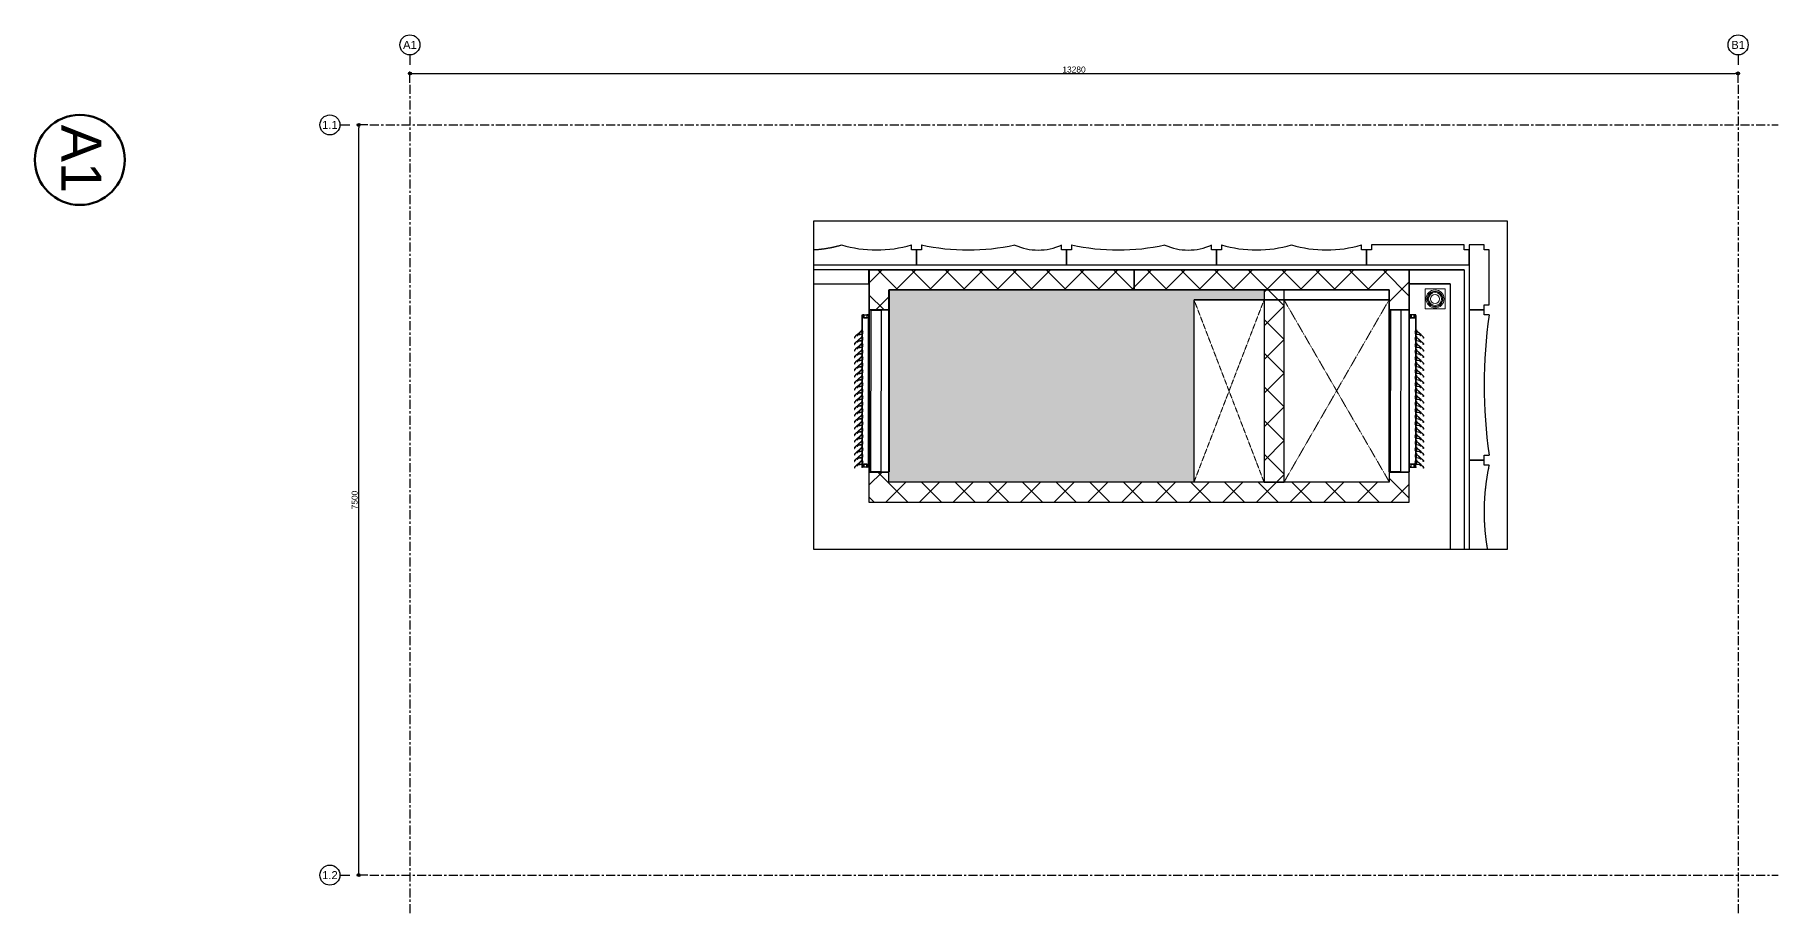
# Model space of a CAD drawing. Header units: millimetres. Extents: x -187664 to 435448, y -313239 to 299894.
# Drawn here: x 145281 to 162711, y 141242 to 150041 of the extents above; entities that cross this region are included whole.
import ezdxf
from ezdxf.enums import TextEntityAlignment as Align
from ezdxf.xclip import XClip

# ---------------------------------------------------------------- set-up
doc = ezdxf.new("R2010")
doc.units = ezdxf.units.MM
doc.header["$XCLIPFRAME"] = 0
doc.set_wipeout_variables(frame=1)
for name, pattern in [('CENTER', [2, 1.25, -0.25, 0.25, -0.25]), ('HIDDEN', [0.375, 0.25, -0.125]), ('TA_GL_000.90000', [2.475, 0.9, -0.225, 0.225, -0.225, 0.9])]:
    doc.linetypes.add(name, pattern=pattern)
for name, color, linetype in [('000 - 0_SYM_DWG_GRID-BUBBLE_MAIN_COLOR_6', 7, 'Continuous'), ('000 - 0_SYM_DWG_GRIDLINE_MAIN_COLOR_251', 7, 'Continuous'), ('000 - 0_SYM_DWG_HIDDENlINE_MAIN_COLOR_1', 7, 'Continuous'), ('000 - 0_SYM_DWG_SLOPE-SYM_TEXT_COLOR_3', 7, 'Continuous'), ('000 - CONCRETE_WALL_CUT_COLOR_3', 7, 'Continuous'), ('000 - CONCRETE_WALL_HATCH_', 7, 'Continuous'), ('000 - CONCRETE_WALL_MAIN_COLOR_1', 7, 'Continuous'), ('000 - GRID', 7, 'CENTER'), ('010 - ASPG_ACCESSORIES_MAIN_COLOR_1', 7, 'Continuous'), ('010 - ASPG_EXTR_MAIN_COLOR_2', 7, 'Continuous'), ('010 - ASPG_FASTERN_MAIN_COLOR_1', 7, 'Continuous'), ('010 - ASPG_FASTERN_SUB_COLOR_1', 7, 'Continuous'), ('010 - ASPG_FASTERN_SYMBOL_', 7, 'Continuous'), ('010 - ASPG_FRAMING_CUT_COLOR_4', 7, 'Continuous'), ('010 - ASPG_FRAMING_HATCH_', 7, 'Continuous'), ('010 - ASPG_FRAMING_MAIN_COLOR_2', 7, 'Continuous'), ('010 - ASPG_FRAMING_SUB_COLOR_2', 7, 'Continuous'), ('010 - ASPG_FRAMING_WIPEOUT_', 7, 'Continuous'), ('BOLT & SCREW', 7, 'Continuous')]:
    doc.layers.add(name, color=color, linetype=linetype)
doc.layers.add('010 - ASPG_EXTR_DEF_SUB', color=7, linetype='Continuous', plot=False)
for name, color, linetype, lineweight in [('12-GRID', 7, 'CENTER', 13), ('A-GLAZ-CURT', 7, 'Continuous', 9), ('A-GLAZ-CWMG', 7, 'Continuous', 35), ('A-WALL', 7, 'Continuous', 35), ('P-SANR-FIXT', 7, 'Continuous', 35), ('S-GRID-IDEN', 7, 'Continuous', 50), ('SCREW', 7, 'Continuous', 5)]:
    doc.layers.add(name, color=color, linetype=linetype, lineweight=lineweight)
doc.styles.add('ARIAL', font='arial.ttf')
doc.styles.add('FAMELINE_FOR_CKST', font='arial.ttf')
doc.styles.add('TA', font='', dxfattribs={"height": 4.5})
doc.styles.get('TA').set_extended_font_data('Cordia New')
doc.dimstyles.new('FAMELINE-CKST_C-C', dxfattribs={"dimtxt": 0.3, "dimasz": 0.15, "dimexe": 0.1, "dimexo": 0.1, "dimgap": 0.05, "dimtad": 1, "dimzin": 0, "dimdsep": 46, "dimtxsty": 'FAMELINE_FOR_CKST', "dimblk": 'ORIGIN', "dimblk1": 'ORIGIN', "dimblk2": 'ORIGIN', "dimsah": 1, "dimcen": 0.1, "dimdle": 0.1, "dimclrd": 7, "dimclre": 7, "dimclrt": 7, "dimadec": 0, "dimazin": 0, "dimtfac": 1, "dimtix": 1, "dimtmove": 2, "dimatfit": 3, "dimfxl": 1, "dimtolj": 1, "dimtzin": 0, "dimlwd": -1, "dimlwe": -1, "dimarcsym": 0})

# ---------------------------------------------------------------- blocks, each defined once
blk = doc.blocks.new('Rectangular Mullion - 10 x 100mm-22475256-ENT 1_ROOF LEVEL SHEET')
at = {"layer": 'A-GLAZ-CWMG', "color": 7, "lineweight": 25}
for p, q in [((-1787040, -80295), (-1787039, -78679)), ((-1787039, -78679), (-1786939, -78679)), ((-1786939, -78679), (-1786940, -80295)), ((-1786940, -80295), (-1787040, -80295))]:
    blk.add_line(p, q, dxfattribs=at)
blk = doc.blocks.new('Rectangular Mullion - 10 x 100mm-18473298-ENT 1_ROOF LEVEL SHEET')
at = {"layer": 'A-GLAZ-CWMG', "color": 7, "lineweight": 25}
for p, q in [((-1781844, -80295), (-1781843, -78675)), ((-1781843, -78675), (-1781743, -78675)), ((-1781743, -78675), (-1781744, -80295)), ((-1781744, -80295), (-1781844, -80295))]:
    blk.add_line(p, q, dxfattribs=at)
blk = doc.blocks.new('Grid - 100 Scale-586761-ENT 1_ROOF LEVEL SHEET')
at = {"layer": 'S-GRID-IDEN', "color": 7}
blk.add_circle((0, 0), 4.5, dxfattribs=at)
blk = doc.blocks.new('*U5636')
at = {"layer": '12-GRID', "color": 7, "linetype": 'CENTER'}
for p, q in [((0, -6), (0, 2)), ((-4, -2), (4, -2))]:
    blk.add_line(p, q, dxfattribs=at)
at = {"layer": 'BOLT & SCREW', "color": 7}
for p, q in [((-1, -2), (-2, -2)), ((-1, -2), (-2, -2)), ((0, -2), (-1, -2)), ((0, -2), (-1, -2)), ((0, -1), (0, 0)), ((0, -1), (0, 0)), ((0, -2), (0, -1)), ((0, -2), (0, -1)), ((0, -2), (1, -2)), ((0, -3), (0, -2)), ((0, -2), (0, -3)), ((0, -2), (1, -2)), ((0, -3), (0, -4)), ((0, -3), (0, -4)), ((1, -2), (2, -2)), ((1, -2), (2, -2))]:
    blk.add_line(p, q, dxfattribs=at)
for points in [[(-2, -2), (-1, -2, 0.414214), (0, -1), (0, 0), (0, 0), (0, -1, 0.414214), (1, -2), (2, -2), (2, -2), (1, -2, 0.414214), (0, -3), (0, -4), (0, -4), (0, -3, 0.414214), (-1, -2), (-2, -2)], [(0, -2, -0.414214), (0, -2), (1, -2), (1, -2), (0, -2, -0.414214), (0, -2), (0, -1), (0, -1), (0, -2, -0.414214), (0, -2), (-1, -2), (-1, -2), (0, -2, -0.414214), (0, -2), (0, -3), (0, -3)]]:
    blk.add_lwpolyline(points, format="xyb", close=True, dxfattribs=at)
blk.add_circle((0, -2), 3.5, dxfattribs=at)
blk = doc.blocks.new('000_ASPG_TYP_FILES_20260218-010703_FRAME_EXTR_')
at = {"layer": '010 - ASPG_FRAMING_HATCH_'}
h = blk.add_hatch(dxfattribs=at)
h.set_pattern_fill('ANSI32', scale=0.1, angle=180)
edge = h.paths.add_edge_path()
edge.add_line((2, 16), (2, 2))
edge.add_line((2, 2), (40, 2))
edge.add_arc((40, 2), 0.3, 0, 90, ccw=False)
edge.add_line((40, 2), (40, 0))
edge.add_arc((40, 0), 0.3, -90, 0, ccw=False)
edge.add_line((40, 0), (0, 0))
edge.add_arc((0, 0), 0.3, 180, 270, ccw=False)
edge.add_line((0, 0), (0, 18))
edge.add_arc((0, 18), 0.3, 90, 180, ccw=False)
edge.add_line((0, 18), (23, 18))
edge.add_arc((23, 19), 0.5, 270, 380.2095)
edge.add_arc((26, 20), 3.35, 182.0638, 200.2095, ccw=False)
edge.add_arc((24, 20), 0.76, 2.0638, 182.0638, ccw=False)
edge.add_arc((26, 20), 1.83, 182.0638, 447.9362)
edge.add_arc((26, 22), 0.76, 87.9362, 267.9362, ccw=False)
edge.add_arc((26, 20), 3.35, 69.7905, 87.9362, ccw=False)
edge.add_arc((27, 23), 0.5, 249.7905, 360)
edge.add_line((28, 23), (28, 27))
edge.add_line((28, 27), (28, 27))
edge.add_line((28, 27), (28, 28))
edge.add_line((28, 28), (28, 39))
edge.add_line((28, 39), (28, 39))
edge.add_line((28, 39), (28, 40))
edge.add_line((28, 40), (28, 43))
edge.add_arc((27, 43), 0.5, 0, 110.2095)
edge.add_arc((26, 46), 3.35, 272.0638, 290.2095, ccw=False)
edge.add_arc((26, 44), 0.76, 92.0638, 272.0638, ccw=False)
edge.add_arc((26, 46), 1.83, 272.0638, 537.9362)
edge.add_arc((24, 47), 0.76, 177.9362, 357.9362, ccw=False)
edge.add_arc((26, 46), 3.35, 159.7905, 177.9362, ccw=False)
edge.add_arc((23, 48), 0.5, 339.7905, 450)
edge.add_line((23, 48), (0, 48))
edge.add_arc((0, 49), 0.3, 180, 270, ccw=False)
edge.add_line((0, 49), (0, 60))
edge.add_arc((0, 60), 0.3, 90, 180, ccw=False)
edge.add_line((0, 60), (5, 60))
edge.add_line((5, 60), (5, 65))
edge.add_arc((5, 65), 0.3, 90, 180, ccw=False)
edge.add_line((5, 65), (30, 65))
edge.add_line((30, 65), (30, 64))
edge.add_arc((30, 64), 0.3, -90, 0, ccw=False)
edge.add_line((30, 63), (7, 63))
edge.add_arc((7, 63), 0.3, 90, 180)
edge.add_line((7, 63), (7, 58))
edge.add_line((7, 58), (2, 58))
edge.add_arc((2, 58), 0.3, 90, 180)
edge.add_line((2, 58), (2, 51))
edge.add_arc((2, 51), 0.3, 180, 270)
edge.add_line((2, 50), (30, 50))
edge.add_arc((30, 50), 0.3, 0, 90, ccw=False)
edge.add_line((30, 50), (30, 27))
edge.add_line((30, 27), (30, 16))
edge.add_arc((30, 16), 0.3, -90, 0, ccw=False)
edge.add_line((30, 16), (2, 16))
at = {"layer": '010 - ASPG_FRAMING_CUT_COLOR_4', "color": 7}
blk.add_lwpolyline([(2, 16), (2, 2), (40, 2, -0.414214), (40, 2), (40, 0, -0.414214), (40, 0), (0, 0, -0.414214), (0, 0), (0, 18, -0.414214), (0, 18), (23, 18, 0.52173), (23, 19, -0.079342), (23, 20, -1), (24, 20, 2.296346), (26, 22, -1), (26, 23, -0.079342), (27, 23, 0.52173), (28, 23), (28, 27), (28, 27), (28, 28), (28, 39), (28, 39), (28, 40), (28, 43, 0.52173), (27, 43, -0.079342), (26, 43, -1), (26, 45, 2.296346), (24, 47, -1), (23, 47, -0.079342), (23, 48, 0.52173), (23, 48), (0, 48, -0.414214), (0, 49), (0, 60, -0.414214), (0, 60), (5, 60), (5, 65, -0.414214), (5, 65), (30, 65), (30, 64, -0.414214), (30, 63), (7, 63, 0.414214), (7, 63), (7, 58), (2, 58, 0.414214), (2, 58), (2, 51, 0.414214), (2, 50), (30, 50, -0.414214), (30, 50), (30, 27), (30, 16, -0.414214), (30, 16)], format="xyb", close=True, dxfattribs=at)
at = {"color": 7}
for p in [(26, 48), (26, 22)]:
    blk.add_blockref('*U5636', p, dxfattribs=at)
blk = doc.blocks.new('PZG35-9D5')
at = {"layer": '010 - ASPG_FASTERN_SUB_COLOR_1', "color": 7}
for p, q in [((-1, 0), (-1, -1)), ((1, 0), (1, -1)), ((-2, -1), (-1, -2)), ((-2, -1), (-1, -1)), ((-2, -1), (2, -1)), ((-2, -3), (2, -2)), ((-2, -3), (-1, -2)), ((-2, -3), (-1, -3)), ((-2, -4), (-1, -4)), ((-2, -4), (-1, -4)), ((-2, -4), (-1, -4)), ((-1, -1), (1, -1)), ((-1, -2), (1, -1)), ((-1, -2), (-1, -2)), ((-1, -2), (1, -2)), ((-1, -3), (-1, -4)), ((-1, -3), (1, -3)), ((-1, -4), (-1, -8)), ((-1, -4), (-1, -4)), ((-1, -4), (-1, -4)), ((0, -10), (-1, -8)), ((0, -10), (1, -8)), ((1, -1), (1, -2)), ((2, -1), (1, -1)), ((2, -1), (1, -1)), ((2, -2), (1, -2)), ((2, -2), (1, -3)), ((1, -3), (1, -3)), ((1, -3), (1, -3)), ((2, -4), (1, -3)), ((1, -4), (1, -4)), ((1, -4), (2, -4)), ((1, -4), (1, -4)), ((1, -5), (1, -4)), ((2, -5), (1, -4)), ((2, -4), (1, -4)), ((1, -5), (1, -8)), ((1, -5), (2, -5)), ((1, -5), (1, -5)), ((2, -5), (1, -5))]:
    blk.add_line(p, q, dxfattribs=at)
blk.add_lwpolyline([(0, -10), (1, -5), (1, -4, 0.417657), (0, -3, 0.108102), (-1, -4), (-1, -5)], format="xyb", dxfattribs=at)
at = {"layer": '010 - ASPG_FASTERN_SYMBOL_', "color": 7}
blk.add_line((0, 4), (0, -11), dxfattribs=at)
blk = doc.blocks.new('*U4741')
at = {"layer": '010 - ASPG_FASTERN_MAIN_COLOR_1', "color": 7}
blk.add_lwpolyline([(3, 2, 0.09906), (1, 3), (1, 2), (-1, 2), (-1, 3, 0.09906), (-3, 2, 0.266588), (-4, 1), (-4, 0, 0.414214), (-3, 0), (3, 0, 0.414214), (3, 0), (3, 1, 0.266588)], format="xyb", close=True, dxfattribs=at)
at = {"layer": 'SCREW', "color": 7}
blk.add_blockref('PZG35-9D5', (0, 0), dxfattribs=at)
blk = doc.blocks.new('*U4740')
at = {"color": 7}
blk.add_point((0, 0), dxfattribs=at)
at = {"layer": '010 - ASPG_ACCESSORIES_MAIN_COLOR_1', "color": 7}
blk.add_lwpolyline([(-40, -1, 0.414214), (-40, -1), (-40, -7, 0.57735), (-40, -8), (-37, -6, 0.767327), (-37, -5), (-38, -5, -0.414214), (-38, -5), (-38, -3, -0.414214), (-38, -3), (-32, -3, -0.388879), (-32, -3), (-32, -4, 0.388879), (-31, -5), (-30, -5, 0.414214), (-30, -4), (-30, -3, -0.414214), (-30, -3), (0, -3, -0.378969), (3, -5), (8, -43, 0.446593), (12, -45, -0.489802), (16, -49), (16, -49, -0.18248), (16, -50, -0.267949), (15, -50, 1.122115), (15, -52, 0.405004), (18, -49), (18, -49, 0.489805), (11, -43, -0.446597), (10, -42), (5, -1, 0.364176), (5, -1)], format="xyb", close=True, dxfattribs=at)
at = {"layer": '010 - ASPG_EXTR_DEF_SUB', "color": 7}
blk.add_point((-40, 0), dxfattribs=at)
at = {"layer": '010 - ASPG_EXTR_MAIN_COLOR_2', "color": 7}
blk.add_lwpolyline([(11, -48), (11, -47), (12, -48), (12, -47, -0.535538), (14, -49, 0.991572), (16, -50, 1.157025), (9, -49, -0.688558), (8, -49), (-17, -22), (-32, -6), (-32, -3, 0.414312), (-33, -3), (-38, -3, 0.414116), (-38, -3), (-38, -4, 0.414214), (-38, -5), (-36, -5, -0.205895), (-36, -5), (33, -77), (43, -77, 0.668179), (43, -77), (41, -74, 0.668179), (40, -74), (40, -76), (34, -76), (12, -53, -0.558354), (12, -52, 0.766275), (12, -50, -0.438583), (11, -48)], format="xyb", close=True, dxfattribs=at)
at = {"layer": 'SCREW', "color": 7, "rotation": 180}
for p in [(-22, -2), (-8, -2)]:
    blk.add_blockref('*U4741', p, dxfattribs=at)
blk = doc.blocks.new('*U5788')
at = {"color": 7}
blk.add_wipeout([(1520, 2), (0, 2), (0, 67), (1520, 67)], dxfattribs=at).dxf.layer = '010 - ASPG_FRAMING_WIPEOUT_'
blk.add_point((0, 67), dxfattribs=at)
at = {"layer": '010 - ASPG_FRAMING_MAIN_COLOR_2', "color": 7}
blk.add_lwpolyline([(1490, 67), (30, 67), (30, 4), (1490, 4)], close=True, dxfattribs=at)
at = {"layer": '010 - ASPG_FRAMING_SUB_COLOR_2', "color": 7}
for points in [[(1520, 2), (0, 2), (0, 67), (1520, 67)], [(0, 0), (0, 2), (1520, 2), (1520, 0)]]:
    blk.add_lwpolyline(points, close=True, dxfattribs=at)
at = {"color": 7, "rotation": 180}
for p in [(32, 67), (97, 67), (162, 67), (227, 67), (292, 67), (357, 67), (422, 67), (487, 67), (552, 67), (617, 67), (682, 67), (747, 67), (812, 67), (877, 67), (942, 67), (1007, 67), (1072, 67), (1137, 67), (1202, 67), (1267, 67), (1332, 67)]:
    blk.add_blockref('*U4740', p, dxfattribs=at)
at = {"color": 7}
blk.add_blockref('000_ASPG_TYP_FILES_20260218-010703_FRAME_EXTR_', (0, 2), dxfattribs=at)
at = {"color": 7, "xscale": -1}
blk.add_blockref('000_ASPG_TYP_FILES_20260218-010703_FRAME_EXTR_', (1520, 2), dxfattribs=at)
blk = doc.blocks.new('*U5787')
at = {"color": 7}
blk.add_wipeout([(1520, 2), (0, 2), (0, 67), (1520, 67)], dxfattribs=at).dxf.layer = '010 - ASPG_FRAMING_WIPEOUT_'
blk.add_point((0, 67), dxfattribs=at)
at = {"layer": '010 - ASPG_FRAMING_MAIN_COLOR_2', "color": 7}
blk.add_lwpolyline([(1490, 67), (30, 67), (30, 4), (1490, 4)], close=True, dxfattribs=at)
at = {"layer": '010 - ASPG_FRAMING_SUB_COLOR_2', "color": 7}
for points in [[(1520, 2), (0, 2), (0, 67), (1520, 67)], [(0, 0), (0, 2), (1520, 2), (1520, 0)]]:
    blk.add_lwpolyline(points, close=True, dxfattribs=at)
at = {"color": 7, "rotation": 180}
for p in [(32, 67), (97, 67), (162, 67), (227, 67), (292, 67), (357, 67), (422, 67), (487, 67), (552, 67), (617, 67), (682, 67), (747, 67), (812, 67), (877, 67), (942, 67), (1007, 67), (1072, 67), (1137, 67), (1202, 67), (1267, 67), (1332, 67)]:
    blk.add_blockref('*U4740', p, dxfattribs=at)
at = {"color": 7}
blk.add_blockref('000_ASPG_TYP_FILES_20260218-010703_FRAME_EXTR_', (0, 2), dxfattribs=at)
at = {"color": 7, "xscale": -1}
blk.add_blockref('000_ASPG_TYP_FILES_20260218-010703_FRAME_EXTR_', (1520, 2), dxfattribs=at)
blk = doc.blocks.new('DPA_PF_Floor Drain_Dome - 200L x 200W-13801319-ENT 1_ROOF LEVEL SHEET')
at = {"layer": 'P-SANR-FIXT', "color": 7, "lineweight": 9}
for p, q in [((-100, 100), (-100, -100)), ((100, 100), (-100, 100)), ((100, 100), (-100, 100)), ((-100, 100), (-100, -100)), ((100, -100), (100, 100)), ((100, -100), (100, 100)), ((-100, -100), (100, -100)), ((-100, -100), (100, -100))]:
    blk.add_line(p, q, dxfattribs=at)
blk.add_circle((0, 0), 65, dxfattribs=at)
for radius, start, end in [(90, 90, 270), (77.5, 90, 270), (75, 0, 180), (75, 180, 360), (45, 0, 180), (45, 180, 360), (90, 270, 90), (77.5, 270, 90)]:
    blk.add_arc((0, 0), radius, start, end, dxfattribs=at)
blk = doc.blocks.new('DPA_Curved type C_Left 1 - Curved Type C_Left-23224830-ENT 1_ROOF LEVEL SHEET')
at = {"layer": 'A-GLAZ-CURT', "color": 7, "lineweight": 25}
for p, q in [((750, 0), (-750, 0)), ((750, -150), (750, 0)), ((-750, 0), (-750, -150)), ((-750, -150), (-700, -150)), ((-700, -150), (-700, -200)), ((700, -200), (700, -150)), ((700, -150), (750, -150))]:
    blk.add_line(p, q, dxfattribs=at)
for centre, radius, start, end in [((-467, -717), 568, 65.7294, 114.2706), ((233, -2346), 2196, 77.7319, 102.2681)]:
    blk.add_arc(centre, radius, start, end, dxfattribs=at)
blk = doc.blocks.new('DPA_Curved type A 1 - Curved Type A-23218269-ENT 1_ROOF LEVEL SHEET')
at = {"layer": 'A-GLAZ-CURT', "color": 7, "lineweight": 25}
for p, q in [((750, 0), (-750, 0)), ((-750, 0), (-750, -150)), ((750, -150), (750, 0)), ((-750, -150), (-700, -150)), ((-700, -150), (-700, -200)), ((700, -200), (700, -150)), ((700, -150), (750, -150))]:
    blk.add_line(p, q, dxfattribs=at)
blk.add_arc((0, -5079), 4929, 81.835, 98.165, dxfattribs=at)
blk = doc.blocks.new('DPA_Curved type A flat - Curved Type A-24635342-ENT 1_ROOF LEVEL SHEET')
at = {"layer": 'A-GLAZ-CURT', "color": 7, "lineweight": 25}
for p, q in [((325, 0), (-325, 0)), ((325, -150), (325, 0)), ((-325, 0), (-325, -150)), ((-325, -150), (-275, -150)), ((-275, -150), (-275, -200)), ((275, -200), (275, -150)), ((275, -150), (325, -150)), ((-275, -200), (275, -200))]:
    blk.add_line(p, q, dxfattribs=at)
blk = doc.blocks.new('DPA_Curved type A flat - Curved Type A-24635293-ENT 1_ROOF LEVEL SHEET')
at = {"layer": 'A-GLAZ-CURT', "color": 7, "lineweight": 25}
for p, q in [((513, 0), (-513, 0)), ((-513, 0), (-513, -150)), ((513, -150), (513, 0)), ((-513, -150), (-463, -150)), ((-463, -150), (-463, -200)), ((463, -200), (463, -150)), ((463, -150), (513, -150)), ((-463, -200), (463, -200))]:
    blk.add_line(p, q, dxfattribs=at)
blk = doc.blocks.new('DPA_Curved type B 1 - Curved Type B-23218298-ENT 1_ROOF LEVEL SHEET')
at = {"layer": 'A-GLAZ-CURT', "color": 7, "lineweight": 25}
for p, q in [((750, 0), (-750, 0)), ((750, -150), (750, 0)), ((-750, 0), (-750, -150)), ((-750, -150), (-700, -150)), ((-700, -150), (-700, -200)), ((700, -200), (700, -150)), ((700, -150), (750, -150))]:
    blk.add_line(p, q, dxfattribs=at)
for centre in [(-350, -1400), (350, -1400)]:
    blk.add_arc(centre, 1250, 73.7402, 106.2598, dxfattribs=at)
blk = doc.blocks.new('A$C9b78868f')
at = {"layer": '000 - CONCRETE_WALL_HATCH_'}
h = blk.add_hatch(dxfattribs=at)
h.set_pattern_fill('ANSI37', scale=1.5)
h.set_pattern_definition([(45, (0, 0), (-168.38, 168.38), []), (135, (0, 0), (-168.38, -168.38), [])])
h.paths.add_polyline_path([(-4740, -1650), (-4740, -3570), (-8490, -3570), (-8490, -3470), (-8690, -3470), (-8690, -3770), (-3290, -3770), (-3290, -3470), (-3490, -3470), (-3490, -3570), (-4540, -3570), (-4540, -1650), (-3490, -1650), (-3490, -1850), (-3290, -1850), (-3290, -1450), (-8690, -1450), (-8690, -1850), (-8490, -1850), (-8490, -1650)])
h = blk.add_hatch(dxfattribs=at)
h.set_pattern_fill('AR-SAND', scale=0.05)
h.set_pattern_definition([(37.5, (3635321.244, 586374.126), (-1.6000313, 48.94132373), [0, -38.608, 0, -43.18, 0, -41.275]), (7.5, (3635321.244, 586374.126), (44.9523283, 71.68251), [0, -20.828, 0, -34.798, 0, -13.335]), (327.5, (3635290, 586374.126), (79.099237, 0.14371847), [0, -12.7, 0, -45.72, 0, -59.69]), (317.5, (3635290, 586374.126), (76.3556452, 22.2929323), [0, -6.35, 0, -29.972, 0, -34.29])])
h.paths.add_polyline_path([(-8490, -3570), (-5440, -3570), (-5440, -1750), (-4740, -1750), (-4740, -1650), (-8490, -1650)])
at = {"layer": '000 - 0_SYM_DWG_HIDDENlINE_MAIN_COLOR_1', "color": 7, "linetype": 'HIDDEN', "lineweight": 9, "ltscale": 10}
for p, q in [((-5440, -1750), (-4740, -3570)), ((-4740, -1750), (-5440, -3570)), ((-4540, -3570), (-3491, -1750)), ((-4540, -1750), (-3487, -3570))]:
    blk.add_line(p, q, dxfattribs=at)
at = {"layer": '000 - CONCRETE_WALL_CUT_COLOR_3', "color": 7}
blk.add_lwpolyline([(-4740, -1650), (-4740, -3570), (-8490, -3570), (-8490, -3470), (-8690, -3470), (-8690, -3770), (-3290, -3770), (-3290, -3470), (-3490, -3470), (-3490, -3570), (-4540, -3570), (-4540, -1650), (-3490, -1650), (-3490, -1850), (-3290, -1850), (-3290, -1450), (-8690, -1450), (-8690, -1850), (-8490, -1850), (-8490, -1650)], close=True, dxfattribs=at)
at = {"layer": '000 - CONCRETE_WALL_MAIN_COLOR_1', "color": 7}
for points in [[(-9850, -1590), (-8690, -1590), (-8690, -1450), (-9850, -1450)], [(-8690, -3470), (-8490, -3470), (-8490, -1850), (-8690, -1850)], [(-5440, -1750), (-4740, -1750), (-4740, -3570), (-5440, -3570)], [(-4540, -1750), (-3490, -1750), (-3490, -3570), (-4540, -3570)], [(-3490, -3470), (-3290, -3470), (-3290, -1850), (-3490, -1850)]]:
    blk.add_lwpolyline(points, close=True, dxfattribs=at)
for points in [[(-3289, -1450), (-2740, -1450), (-2740, -4424)], [(-3289, -1590), (-2880, -1590), (-2880, -4424)]]:
    blk.add_lwpolyline(points, dxfattribs=at)
at = {"layer": 'A-GLAZ-CURT', "color": 7, "lineweight": 25}
for name, p, rotation in [('DPA_Curved type B 1 - Curved Type B-23218298-ENT 1_ROOF LEVEL SHEET', (-8965, -1400), 180), ('DPA_Curved type C_Left 1 - Curved Type C_Left-23224830-ENT 1_ROOF LEVEL SHEET', (-7465, -1400), 180), ('DPA_Curved type C_Left 1 - Curved Type C_Left-23224830-ENT 1_ROOF LEVEL SHEET', (-5965, -1400), 180), ('DPA_Curved type B 1 - Curved Type B-23218298-ENT 1_ROOF LEVEL SHEET', (-4465, -1400), 180), ('DPA_Curved type A flat - Curved Type A-24635293-ENT 1_ROOF LEVEL SHEET', (-3202, -1400), 180), ('DPA_Curved type A flat - Curved Type A-24635342-ENT 1_ROOF LEVEL SHEET', (-2690, -1525), 90), ('DPA_Curved type A 1 - Curved Type A-23218269-ENT 1_ROOF LEVEL SHEET', (-2690, -2600), 90), ('DPA_Curved type C_Left 1 - Curved Type C_Left-23224830-ENT 1_ROOF LEVEL SHEET', (-2690, -4100), 90)]:
    blk.add_blockref(name, p, dxfattribs=dict(at, rotation=rotation))
at = {"layer": 'P-SANR-FIXT', "color": 7, "lineweight": 9, "rotation": 180}
blk.add_blockref('DPA_PF_Floor Drain_Dome - 200L x 200W-13801319-ENT 1_ROOF LEVEL SHEET', (-3030, -1740), dxfattribs=at)
blk = doc.blocks.new('*U5707')
at = {"layer": '000 - 0_SYM_DWG_GRID-BUBBLE_MAIN_COLOR_6', "color": 7}
blk.add_line((35, 0), (30, 0), dxfattribs=at)
blk.add_circle((40, 0), 5, dxfattribs=at)
at = {"layer": '000 - 0_SYM_DWG_GRIDLINE_MAIN_COLOR_251', "color": 7, "linetype": 'ByBlock', "ltscale": 5}
blk.add_line((20, 0), (-394.99, 0), dxfattribs=at)
at = {"layer": '000 - 0_SYM_DWG_GRIDLINE_MAIN_COLOR_251', "color": 7}
for p in [(-374.99, 0), (0, 0)]:
    blk.add_point(p, dxfattribs=at)
at = {"color": 7, "style": 'TA', "flags": 1}
blk.add_attdef('LOCATION', (6, -6), '', height=4.5, rotation=270, dxfattribs=at)
at = {"layer": '000 - 0_SYM_DWG_SLOPE-SYM_TEXT_COLOR_3', "color": 7, "style": 'ARIAL'}
blk.add_attdef('GRID-HEAD', text='', height=4, rotation=270, dxfattribs=at).set_placement((40, 0), align=Align.MIDDLE_CENTER)
blk = doc.blocks.new('*U5708')
at = {"layer": '000 - 0_SYM_DWG_GRID-BUBBLE_MAIN_COLOR_6', "color": 7}
blk.add_line((35, 0), (30, 0), dxfattribs=at)
blk.add_circle((40, 0), 5, dxfattribs=at)
at = {"layer": '000 - 0_SYM_DWG_GRIDLINE_MAIN_COLOR_251', "color": 7, "linetype": 'ByBlock', "ltscale": 5}
blk.add_line((20, 0), (-684, 0), dxfattribs=at)
at = {"layer": '000 - 0_SYM_DWG_GRIDLINE_MAIN_COLOR_251', "color": 7}
for p in [(-664, 0), (0, 0)]:
    blk.add_point(p, dxfattribs=at)
at = {"color": 7, "style": 'TA', "flags": 1}
blk.add_attdef('LOCATION', (6, -6), '', height=4.5, rotation=270, dxfattribs=at)
at = {"layer": '000 - 0_SYM_DWG_SLOPE-SYM_TEXT_COLOR_3', "color": 7, "style": 'ARIAL'}
blk.add_attdef('GRID-HEAD', text='', height=4, rotation=180, dxfattribs=at).set_placement((40, 0), align=Align.MIDDLE_CENTER)
blk = doc.blocks.new('_Origin')
at = {"color": 7, "linetype": 'ByBlock', "lineweight": -2}
blk.add_line((0, 0), (-1, 0), dxfattribs=at)
blk.add_circle((0, 0), 0.5, dxfattribs=at)
blk = doc.blocks.new('*D5653')
at = {"color": 7, "transparency": 16777216}
for p, q in [((-13280, 420), (-13280, 533)), ((0, 420), (0, 533)), ((-13250, 513), (-30, 513))]:
    blk.add_line(p, q, dxfattribs=at)
at = {"color": 7, "transparency": 16777216, "xscale": 30, "yscale": 30, "zscale": 30, "rotation": 180}
blk.add_blockref('_Origin', (-13280, 513), dxfattribs=at)
at = {"color": 7, "transparency": 16777216, "xscale": 30, "yscale": 30, "zscale": 30}
blk.add_blockref('_Origin', (0, 513), dxfattribs=at)
at = {"color": 7, "transparency": 16777216, "insert": (-6640, 553), "char_height": 60, "attachment_point": 5, "style": 'FAMELINE_FOR_CKST'}
blk.add_mtext('\\A1;13280', dxfattribs=at)
blk = doc.blocks.new('*D5654')
at = {"color": 7, "transparency": 16777216}
for p, q in [((-13700, 0), (-13812, 0)), ((-13792, -7470), (-13792, -30)), ((-13700, -7500), (-13812, -7500))]:
    blk.add_line(p, q, dxfattribs=at)
at = {"color": 7, "transparency": 16777216, "xscale": 30, "yscale": 30, "zscale": 30}
for p, rotation in [((-13792, 0), 90), ((-13792, -7500), 270)]:
    blk.add_blockref('_Origin', p, dxfattribs=dict(at, rotation=rotation))
at = {"color": 7, "transparency": 16777216, "insert": (-13833, -3750), "char_height": 60, "attachment_point": 5, "rotation": 90, "style": 'FAMELINE_FOR_CKST'}
blk.add_mtext('\\A1;7500', dxfattribs=at)
blk = doc.blocks.new('W-1-PP18-ST-ENT1_20260612-012947_LOPF_')
at = {"layer": '000 - GRID', "color": 7, "linetype": 'TA_GL_000.90000'}
for name, p, xscale, yscale, zscale, rotation, values in [('*U5707', (-13280, 0), 20.00000000000002, 20.00000000000002, 20.00000000000002, 90, {'GRID-HEAD': 'A1'}), ('*U5707', (0, 0), 20.00000000000002, 20.00000000000002, 20.00000000000002, 90, {'GRID-HEAD': 'B1'}), ('*U5708', (-13280, 0), 20, 20, 20, 180, {'GRID-HEAD': '1.1'}), ('*U5708', (-13280, -7499.8), 20, 20, 20, 180, {'GRID-HEAD': '1.2'})]:
    blk.add_blockref(name, p, dxfattribs=dict(at, xscale=xscale, yscale=yscale, zscale=zscale, rotation=rotation)).add_auto_attribs(values)
at = {"color": 7}
for base, p1, p2, angle, override, picture, middle in [((0, 512.5), (-13280, 400), (0, 400), 180, {"dimscale": 200, "dimdec": 0, "dimlfac": 1, "dimclrd": 7, "dimclre": 7, "dimclrt": 7}, '*D5653', (-6640, 553.2)), ((-13792.5, 0), (-13680, -7499.8), (-13680, 0), 270, {"dimscale": 200, "dimdec": 0, "dimclrd": 7, "dimclre": 7, "dimclrt": 7}, '*D5654', (-13833.1, -3749.9))]:
    dim = blk.add_linear_dim(base=base, p1=p1, p2=p2, angle=angle, dimstyle='FAMELINE-CKST_C-C', override=override, dxfattribs=at)
    dim.commit()
    dim.dimension.update_dxf_attribs({"geometry": picture, "text_midpoint": middle})

msp = doc.modelspace()

# ---------------------------------------------------------------- linework, layer by layer
at = {"layer": 'A-WALL', "color": 7, "lineweight": 35}
for p, q in [((153621.563, 147291.748), (153621.563, 147691.642)), ((153621.563, 147691.642), (158821.563, 147691.545)), ((159021.563, 147691.541), (158821.563, 147691.545)), ((159021.563, 147291.283), (159021.563, 147691.541)), ((153821.563, 147491.638), (158821.563, 147491.545)), ((157771.563, 147491.409), (157571.563, 147491.409)), ((158821.563, 147291.283), (158821.563, 147491.545)), ((159021.563, 147291.283), (158821.563, 147291.283))]:
    msp.add_line(p, q, dxfattribs=at)
at = {"layer": 'A-WALL', "color": 7}
for p, q in [((156272.031, 147691.409), (159021.431, 147691.409)), ((156272.031, 147691.409), (156272.031, 147491.592)), ((156871.563, 147691.434), (158821.563, 147691.434)), ((159021.563, 147691.541), (159571.563, 147691.531)), ((159021.951, 147691.409), (159271.563, 147691.409)), ((158821.563, 147491.545), (158821.563, 147491.545)), ((159021.563, 147551.541), (159431.563, 147551.533)), ((153621.563, 147291.748), (153621.563, 145671.648)), ((153821.563, 145671.648), (153821.563, 147291.748)), ((158821.563, 147391.444), (156871.563, 147391.444)), ((156871.563, 147391.434), (158821.563, 147391.434)), ((158821.563, 145674.345), (158821.563, 147291.283)), ((159021.563, 147291.283), (159021.563, 145674.345)), ((159021.563, 147291.283), (159021.563, 147291.283)), ((153821.563, 145671.648), (153821.563, 145671.648)), ((157571.563, 145571.432), (157571.563, 145571.648)), ((157571.563, 145571.432), (157771.563, 145571.432)), ((157771.563, 145571.648), (157771.563, 145571.432)), ((158821.563, 145571.648), (158821.563, 145571.648)), ((159021.563, 145674.345), (159021.563, 145674.345))]:
    msp.add_line(p, q, dxfattribs=at)

# ---------------------------------------------------------------- block references
at = {"layer": 'A-GLAZ-CWMG', "color": 7, "lineweight": 25}
for name in ['Rectangular Mullion - 10 x 100mm-22475256-ENT 1_ROOF LEVEL SHEET', 'Rectangular Mullion - 10 x 100mm-18473298-ENT 1_ROOF LEVEL SHEET']:
    msp.add_blockref(name, (1940680.594, 225966.897), dxfattribs=at)
at = {"layer": 'S-GRID-IDEN', "color": 7, "xscale": 99.99999999999993, "yscale": 99.99999999999993, "zscale": 99.99999999999993, "rotation": 270}
msp.add_blockref('Grid - 100 Scale-586761-ENT 1_ROOF LEVEL SHEET', (145731.293, 148791.439), dxfattribs=at)

# ---------------------------------------------------------------- texts
at = {"layer": 'S-GRID-IDEN', "color": 7, "lineweight": 9, "insert": (145947.189, 149143.229), "char_height": 400, "width": 833.755, "attachment_point": 1, "rotation": 270, "style": 'ARIAL'}
msp.add_mtext('A1', dxfattribs=at)

# ---------------------------------------------------------------- next in the draw order: block references
at = {"color": 7, "rotation": 90}
msp.add_blockref('*U5788', (153621.286, 145721.274), dxfattribs=at)
at = {"color": 7, "yscale": -1, "rotation": 90}
msp.add_blockref('*U5787', (159021.286, 145721.274), dxfattribs=at)

# ---------------------------------------------------------------- next in the draw order: linework, layer by layer
at = {"color": 7}
msp.add_lwpolyline([(153070.194, 144897.893), (153070.194, 148183.051), (160000.45, 148183.051), (160000.45, 144897.893)], close=True, dxfattribs=at)
at = {"layer": 'A-WALL', "color": 7, "lineweight": 35}
msp.add_lwpolyline([(153621.563, 147291.748), (153821.563, 147291.748), (153821.563, 147491.638)], dxfattribs=at)

# ---------------------------------------------------------------- next in the draw order: block references
at = {"color": 7}
msp.add_blockref('W-1-PP18-ST-ENT1_20260612-012947_LOPF_', (162311.286, 149141.336), dxfattribs=at)
ref = msp.add_blockref('A$C9b78868f', (162311.286, 149141.336), dxfattribs=at)
XClip(ref).set_block_clipping_path([(-9241.0912211278, -4243.4430089449), (-2310.8354784633, -958.2846641127)])

doc.saveas('drawing.dxf')
